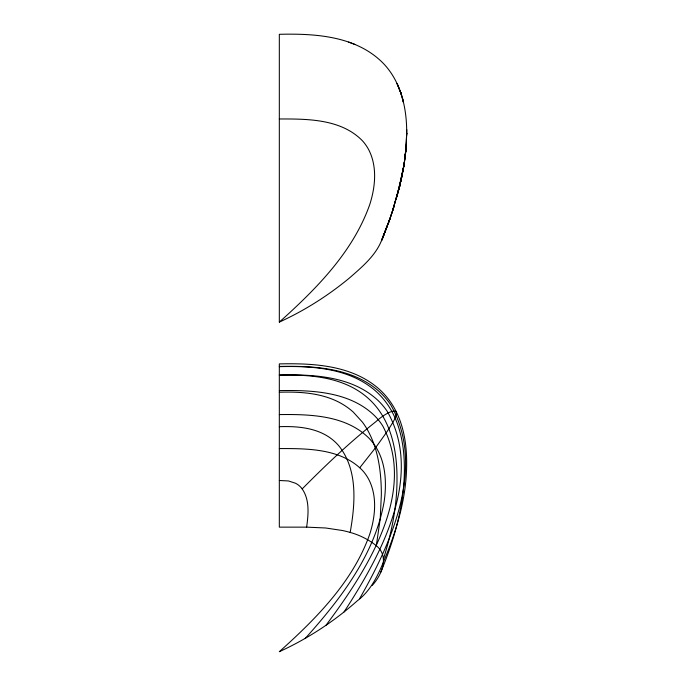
<?xml version="1.0" encoding="UTF-8"?>
<svg xmlns="http://www.w3.org/2000/svg" width="686" height="686" viewBox="0 0 686 686"><rect width="100%" height="100%" fill="white"/><g stroke="black" fill="none" stroke-linecap="round" stroke-linejoin="round"><path stroke-width="1.03" d="M406.669 135.279L406.627 129.448L406.438 142.868L404.869 158.955L406.078 148.802L406.669 133.256L406.678 133.984C407.055 107.796 400.667 79.533 380.901 61.003C353.907 35.766 314.325 33.46 279.322 34.3L279.322 322.103C304.567 310.578 328.148 295.623 349.526 277.933C362.92 266.194 378.003 253.777 383.097 235.967M406.669 133.376L405.838 150.791L406.078 148.802L404.011 165.3L396.765 197.148L399.767 186.026L403.359 168.267L399.295 187.904M279.322 448.575C307.722 448.49 341.191 448.515 362.482 470.425A43.973 43.973 0 0 1 368.914 479.703C377.326 496.432 375.353 516.429 369.891 533.734C353.196 581.496 316.186 618.609 279.322 651.7C307.62 638.752 333.928 621.55 357.2 600.902C373.844 588.408 380.841 568.462 388.362 549.846C399.098 522.175 406.781 492.831 406.669 462.964C406.687 441.775 402.768 419.703 390.497 401.979A74.045 74.045 0 0 0 378.663 388.662C351.609 365.149 313.433 363.126 279.322 363.897L279.322 527.14L306.633 527.14C308.408 514.328 309.918 499.322 301.703 488.269A19.5 19.5 0 0 0 295.649 483.296L288.472 480.946L279.322 480.5M372.206 585.441C381.759 575.125 389.742 556.415 376.305 545.687L380.216 518.822L381.365 494.503C381.279 472.037 378.372 448.661 366.916 428.904A73.351 73.351 0 0 0 362.371 422.062L353.221 412.037A67.211 67.211 0 0 0 346.867 407.004C327.342 393.258 302.432 391.492 279.322 392.238M401.756 177.031L398.703 189.825L403.162 170.085L404.517 161.527L400.967 180.778L404.32 163.379L406.138 146.941L404.011 165.3L404.32 163.379L400.401 182.733M376.305 545.687C368.596 539.573 359.661 535.037 350.177 532.439C355.237 503.944 358.143 469.867 338.764 445.746A48.123 48.123 0 0 0 334.751 441.604C319.933 427.935 298.539 425.989 279.322 426.692M399.767 186.026L392.709 210.336L400.084 184.217L392.135 212.463L388.67 222.315L393.935 206.58L389.416 220.412L381.545 240.692L389.974 218.534L382.428 238.719L387.041 226.243M383.44 558.944C391.637 532.962 397.108 505.882 397.005 478.554C396.997 453.815 392.606 427.601 376.966 407.638A73.411 73.411 0 0 0 366.83 397.1C342.794 376.725 309.446 374.35 279.322 375.242M383.645 235.427L387.058 226.2M380.781 572.193C394.459 539.428 404.448 504.416 404.388 468.667C404.397 445.96 400.281 422.182 386.784 403.377A74.98 74.98 0 0 0 374.642 390.154C348.462 367.996 312.07 365.827 279.322 366.658M359.593 598.698C391.26 543.166 425.955 467.046 390.934 405.212A71.464 71.464 0 0 0 379.761 392.032C352.776 367.61 313.828 365.724 279.322 366.435M344.055 611.946C380.233 556.329 424.463 476.744 387.153 411.231A67.271 67.271 0 0 0 378.372 400.778C352.15 376.014 313.373 374.307 279.322 374.95M326.039 625.195C365.269 572.639 418.391 492.685 382.582 425.646A61.586 61.586 0 0 0 374.702 415.827C349.774 391.449 312.096 390.06 279.322 390.591M359.798 467.698L375.971 447.186L386.441 432.523A147.396 17.536 -45.7 0 0 391.252 424.977C405.769 402.305 386.235 412.046 375.911 421.658C349.757 442.273 325.61 465.271 302.192 488.904M305.236 638.443C340.47 599.187 374.942 554.58 384.203 501.303C386.724 483.038 385.875 463.041 375.842 446.972A54.031 54.031 0 0 0 368.939 438.148C345.633 415.081 310.046 414.215 279.322 414.576M279.322 322.103C316.186 289.012 353.196 251.908 369.891 204.136C375.353 186.832 377.326 166.835 368.914 150.105A43.973 43.973 0 0 0 362.482 140.827C341.191 118.918 307.722 118.892 279.322 118.978M306.633 527.14L325.679 527.988L342.563 530.527A72.184 36.092 0 0 1 350.177 532.439M348.634 42.078L354.911 44.444M401.825 96.134L400.598 92.241L403.497 102.506L402.502 98.441L402.708 99.281M397.417 84.335L397.057 83.529L400.856 93.064L397.417 84.335"/></g></svg>
